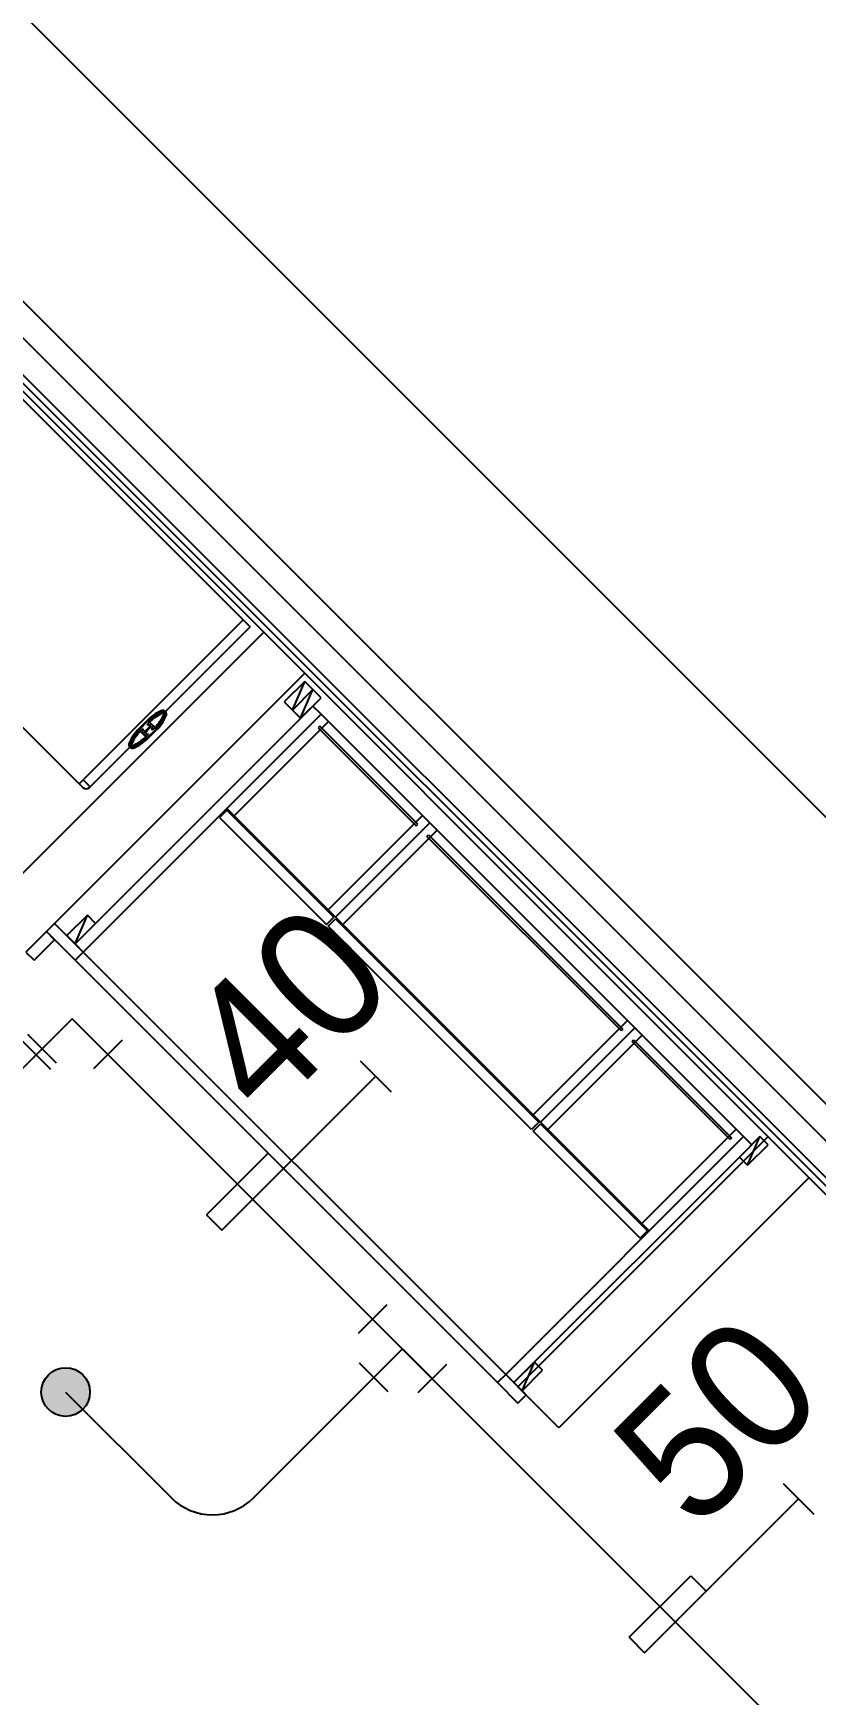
# Model space of a CAD drawing. Header units: millimetres. Extents: x 238075 to 303070, y -258150 to -205841.
# Drawn here: x 282070 to 283419, y -230101 to -227236 of the extents above; entities that cross this region are included whole.
import ezdxf

# ---------------------------------------------------------------- set-up
doc = ezdxf.new("R2010")
doc.units = ezdxf.units.MM
doc.header["$LTSCALE"] = 200
for name, color, linetype in [('-소화(SP가지관)', 3, 'Continuous'), ('-소화(SP헤드하향)', 2, 'Continuous'), ('L4', 4, 'Continuous'), ('SP 후렉시블', 7, 'Continuous'), ('TEX', 3, 'Continuous'), ('아파트', 253, 'Continuous')]:
    doc.layers.add(name, color=color, linetype=linetype)
doc.styles.add('돋움', font='Dotum.ttf')
doc.linetypes.add('BATTING', pattern='A,0.0001,-0.1,[134,ltypeshp.shx,S=0.1,R=0,X=-0.1,Y=0],-0.2,[134,ltypeshp.shx,S=0.1,R=180,X=0.1,Y=0],-0.1', length=0.4001)

# ---------------------------------------------------------------- blocks, each defined once
blk = doc.blocks.new('A$C39172136')
at = {"layer": '-소화(SP헤드하향)'}
blk.add_hatch(color=0, dxfattribs=at).paths.add_polyline_path([(0, -42, -1), (0, 42, -1)])
at = {"layer": '-소화(SP헤드하향)', "color": 0}
blk.add_circle((0, 0), 42, dxfattribs=at)
blk = doc.blocks.new('A$C78BA73EA')
for p, q in [((0.5, 5), (0.5, 0)), ((1, 5), (0.5, 5)), ((1, 5), (1, 3)), ((1, 3), (0.5, 3)), ((1, 0), (0, 0))]:
    blk.add_line(p, q)
blk = doc.blocks.new('A$C1978247E')
at = {"color": 0}
for p, q in [((-45.1, 90), (45.1, 90)), ((0, 0), (0, 90)), ((-93.8, -45.1), (-93.8, 45.1)), ((93.8, -45.1), (93.8, 45.1)), ((93.8, 0), (-93.8, 0))]:
    blk.add_line(p, q, dxfattribs=at)
blk = doc.blocks.new('A$C476E3A35')
at = {"color": 0}
for p, q in [((112.5, 45.1), (112.5, -45.1)), ((112.5, 0), (0, 0)), ((0, 0), (0, -113.2)), ((-45.1, -113.2), (45.1, -113.2))]:
    blk.add_line(p, q, dxfattribs=at)

msp = doc.modelspace()

# ---------------------------------------------------------------- linework, layer by layer
at = {"layer": '-소화(SP가지관)', "color": 2, "ltscale": 0.25}
for p, q in [((281223, -229849.9, 54985.4), (282137.2, -228935.8, 54985.4)), ((282137.2, -228935.8, 54985.4), (283644.8, -230443.4, 54985.4))]:
    msp.add_line(p, q, dxfattribs=at)
at = {"layer": '-소화(SP가지관)', "color": 6}
msp.add_line((282615.9, -229595.7, 54985.4), (282706.5, -229505, 54985.4), dxfattribs=at)
at = {"layer": 'L4'}
for p, q in [((285649.5, -230800.5, 54985.4), (281371.5, -226522.5, 54985.4)), ((285826.2, -231472.2, 54985.4), (281477.5, -227123.5, 54985.4)), ((285532.8, -231242.4), (281445.7, -227155.3)), ((285501, -231274.2), (281477.5, -227250.8)), ((285486.8, -231274.2), (281923, -227710.4)), ((285472.7, -231274.2), (281930.1, -227731.6)), ((282000.8, -227816.5), (282432.1, -228247.8)), ((282149.3, -228530.7), (282432.1, -228247.8)), ((282432.1, -228247.8), (282149.3, -228530.7)), ((282432.1, -228247.8), (282444.1, -228259.8)), ((282467.5, -228269), (281999.4, -228737.1)), ((282297.1, -228406.9), (282444.1, -228259.8)), ((282149.3, -228530.7), (281972.5, -228353.9)), ((282538.2, -228339.8), (282070.1, -228807.9)), ((282538.2, -228353.9), (282502.8, -228389.2)), ((282517, -228403.4), (282538.2, -228353.9)), ((282552.3, -228368), (282538.2, -228353.9)), ((282502.8, -228389.2), (282517, -228403.4)), ((282517, -228403.4), (282552.3, -228368)), ((282552.3, -228368), (282517, -228403.4)), ((282531.1, -228417.5), (282552.3, -228368)), ((282531.1, -228417.5), (282566.5, -228382.2)), ((282566.5, -228382.2), (282552.3, -228368)), ((282552.3, -228396.3), (282142.2, -228806.4)), ((282156.4, -228820.6), (282566.5, -228410.5)), ((282252.7, -228435), (282265.7, -228422)), ((282253.7, -228436.1), (282266.8, -228423)), ((282295.6, -228408.4), (282298.1, -228405.9)), ((282566.5, -228410.5), (282403.8, -228573.1)), ((282416.6, -228585.8), (282579.2, -228423.2)), ((282517, -228403.4), (282531.1, -228417.5)), ((282566.5, -228410.5), (282552.3, -228396.3)), ((282753.9, -228597.8), (282566.5, -228410.5)), ((282254.6, -228439.8), (282264.2, -228449.4)), ((282256.2, -228438.6), (282255.2, -228437.5)), ((282255.2, -228437.5), (282256.2, -228438.6)), ((282258.9, -228435.9), (282256.2, -228438.6)), ((282257.6, -228440), (282260.1, -228442.5)), ((282258.9, -228435.9), (282260.3, -228437.3)), ((282261.9, -228440.7), (282260.1, -228442.5)), ((282263.3, -228442.1), (282261.5, -228443.9)), ((282263.3, -228442.1), (282261.5, -228443.9)), ((282261.5, -228443.9), (282264, -228446.4)), ((282262.4, -228439.5), (282261.6, -228440.3)), ((282262.4, -228439.5), (282261.6, -228440.3)), ((282261.6, -228440.3), (282261.9, -228440.7)), ((282261.6, -228440.3), (282261.9, -228440.7)), ((282262.4, -228439.5), (282262.8, -228439.8)), ((282262.4, -228439.5), (282262.8, -228439.8)), ((282262.8, -228439.8), (282270.5, -228432.1)), ((282263.7, -228442.4), (282263.3, -228442.1)), ((282263.7, -228442.4), (282263.3, -228442.1)), ((282264.5, -228441.6), (282263.7, -228442.4)), ((282264.5, -228441.6), (282263.7, -228442.4)), ((282264.2, -228441.2), (282271.9, -228433.5)), ((282264.5, -228441.6), (282264.2, -228441.2)), ((282264.5, -228441.6), (282264.2, -228441.2)), ((282268.1, -228445.1), (282265.4, -228447.8)), ((282266.5, -228448.8), (282265.4, -228447.8)), ((282266.6, -228428.2), (282269.3, -228425.5)), ((282266.6, -228428.2), (282268, -228429.6)), ((282266.6, -228435.9), (282268, -228437.4)), ((282266.7, -228443.7), (282268.1, -228445.1)), ((282267.9, -228450.2), (282281, -228437.2)), ((282269.3, -228425.5), (282268.2, -228424.5)), ((282268.2, -228424.5), (282269.3, -228425.5)), ((282269, -228451.3), (282282, -228438.2)), ((282270.2, -228431.7), (282271, -228430.8)), ((282270.2, -228431.7), (282271, -228430.9)), ((282270.2, -228431.7), (282270.5, -228432)), ((282270.2, -228431.7), (282270.5, -228432.1)), ((282270.5, -228423.9), (282280.1, -228433.5)), ((282270.7, -228426.9), (282273.2, -228429.4)), ((282271, -228430.8), (282271.4, -228431.2)), ((282271, -228430.9), (282271.4, -228431.2)), ((282271.4, -228431.2), (282273.2, -228429.4)), ((282272.3, -228433.8), (282271.9, -228433.5)), ((282272.3, -228433.8), (282271.9, -228433.5)), ((282272.3, -228433.8), (282273.1, -228433)), ((282272.3, -228433.8), (282273.1, -228433)), ((282272.8, -228432.6), (282274.6, -228430.8)), ((282272.8, -228432.6), (282274.6, -228430.8)), ((282273.1, -228433), (282272.8, -228432.6)), ((282273.1, -228433), (282272.8, -228432.6)), ((282274.4, -228435.9), (282275.8, -228437.4)), ((282274.6, -228430.8), (282277.1, -228433.3)), ((282275.8, -228437.4), (282278.5, -228434.7)), ((282279.5, -228435.8), (282278.5, -228434.7)), ((282564.4, -228431), (282561.5, -228433.8)), ((282561.5, -228433.8), (282730.5, -228602.8)), ((282733.4, -228600), (282564.4, -228431)), ((282166.9, -228537), (282237.6, -228466.4)), ((282236.6, -228467.4), (282239.1, -228464.9)), ((282149.3, -228530.7), (282155.6, -228537)), ((282156.4, -228523.6), (282168.4, -228535.6)), ((282403.8, -228575.9), (282391.1, -228588.7)), ((282391.1, -228588.7), (282575.7, -228773.2)), ((282403.8, -228573.1), (282591.2, -228760.5)), ((282588.4, -228760.5), (282403.8, -228575.9)), ((282578.5, -228747.8), (282741.1, -228585.1)), ((282753.9, -228597.8), (282591.2, -228760.5)), ((282591.2, -228760.5), (282753.9, -228597.8)), ((282604, -228773.2), (282766.6, -228610.6)), ((282730.5, -228602.8), (282733.4, -228600)), ((282748.9, -228621.2), (282751.7, -228618.4)), ((283084.1, -228956.3), (282748.9, -228621.2)), ((282751.7, -228618.4), (283086.9, -228953.5)), ((282753.9, -228597.8), (283107.4, -228951.4)), ((282163.4, -228756.9), (282128.1, -228792.3)), ((282142.2, -228806.4), (282163.4, -228756.9)), ((282177.6, -228771.1), (282163.4, -228756.9)), ((282575.7, -228773.2), (282588.4, -228760.5)), ((282578.5, -228776), (282591.2, -228763.3)), ((282944.8, -229114), (282591.2, -228760.5)), ((282591.2, -228763.3), (282942, -229114)), ((282092.7, -228785.2), (282057.4, -228820.6)), ((282092.7, -228785.2), (282106.9, -228771.1)), ((282106.9, -228799.4), (282092.7, -228785.2)), ((282142.2, -228834.7), (282092.7, -228785.2)), ((282106.9, -228771.1), (282156.4, -228820.6)), ((282128.1, -228792.3), (282142.2, -228806.4)), ((282142.2, -228806.4), (282177.6, -228771.1)), ((282929.2, -229126.8), (282578.5, -228776)), ((282057.4, -228820.6), (282071.5, -228834.7)), ((282071.5, -228834.7), (282106.9, -228799.4)), ((282142.2, -228806.4), (282156.4, -228820.6)), ((282156.4, -228820.6), (282142.2, -228834.7)), ((282156.4, -228820.6), (282884.7, -229548.9)), ((282142.2, -228834.7), (282870.5, -229563)), ((282932.1, -229101.3), (283094.7, -228938.7)), ((282944.8, -229114), (283107.4, -228951.4)), ((283107.4, -228951.4), (282944.8, -229114)), ((282957.5, -229126.8), (283120.1, -228964.1)), ((283086.9, -228953.5), (283084.1, -228956.3)), ((283107.4, -228951.4), (283294.8, -229138.8)), ((283102.5, -228974.7), (283105.3, -228971.9)), ((283271.5, -229143.7), (283102.5, -228974.7)), ((283105.3, -228971.9), (283274.3, -229140.9)), ((282884.7, -229548.9), (283294.8, -229138.8)), ((283337.2, -229138.8), (282905.9, -229570.1)), ((282942, -229114), (282929.2, -229126.8)), ((282932.1, -229129.6), (282944.8, -229116.9)), ((283116.6, -229314.1), (282932.1, -229129.6)), ((283132.2, -229301.4), (282944.8, -229114)), ((282944.8, -229116.9), (283129.3, -229301.4)), ((283119.4, -229288.7), (283282.1, -229126.1)), ((283294.8, -229138.8), (283132.2, -229301.4)), ((283323.1, -229138.8), (283287.7, -229174.1)), ((283294.8, -229138.8), (283308.9, -229152.9)), ((283301.9, -229188.3), (283323.1, -229138.8)), ((283337.2, -229152.9), (283323.1, -229138.8)), ((283308.9, -229152.9), (282898.8, -229563)), ((283274.3, -229140.9), (283271.5, -229143.7)), ((283301.9, -229188.3), (283337.2, -229152.9)), ((283287.7, -229174.1), (283301.9, -229188.3)), ((283407.9, -229209.5), (282976.6, -229640.8)), ((283129.3, -229301.4), (283116.6, -229314.1)), ((282934.2, -229527.7), (282898.8, -229563)), ((282913, -229577.2), (282934.2, -229527.7)), ((282948.3, -229541.8), (282934.2, -229527.7)), ((282884.7, -229548.9), (282870.5, -229563)), ((282870.5, -229563), (282905.9, -229598.4)), ((282898.8, -229563), (282884.7, -229548.9)), ((282920, -229584.3), (282884.7, -229548.9)), ((282898.8, -229563), (282913, -229577.2)), ((282913, -229577.2), (282948.3, -229541.8)), ((282976.6, -229640.8), (282905.9, -229570.1)), ((282905.9, -229598.4), (282920, -229584.3))]:
    msp.add_line(p, q, dxfattribs=at)
at = {"layer": 'L4', "extrusion": (-3e-16, -3e-16, -1)}
for p, q in [((282260.3, -228437.3), (282257.6, -228440)), ((282260.3, -228437.3), (282257.6, -228440)), ((282266.6, -228443.7), (282264, -228446.4)), ((282266.7, -228443.7), (282264, -228446.4)), ((282266.8, -228443.8), (282266.7, -228443.7))]:
    msp.add_line(p, q, dxfattribs=at)
at = {"layer": 'L4', "extrusion": (3e-16, 3e-16, -1)}
for p, q in [((282268, -228429.6), (282270.7, -228426.9)), ((282268.1, -228429.6), (282270.7, -228426.9)), ((282274.4, -228435.9), (282277.1, -228433.3)), ((282274.4, -228435.9), (282277.1, -228433.3)), ((282274.5, -228436.1), (282274.4, -228435.9))]:
    msp.add_line(p, q, dxfattribs=at)
at = {"layer": 'L4'}
for centre, radius, start, end in [((282323.7, -228478.7), 81.1, 114.0954, 135.658), ((282323.7, -228478.7), 79.6, 113.7301, 135.6641), ((282324, -228479), 78, 113.8003, 135.5984), ((282323.9, -228479.1), 76.8, 113.8308, 134.1021), ((282224.9, -228380), 78, 314.4016, 336.1997), ((282225, -228380), 76.8, 315.8979, 336.1692), ((282224.9, -228380.1), 76.8, 315.8979, 336.1692), ((282225.3, -228380.2), 79.6, 314.3359, 336.2699), ((282225.3, -228380.2), 81.1, 314.342, 335.9046), ((282293.5, -228410.5), 6.5, 44.9062, 116.3201), ((282293.5, -228410.5), 5, 44.8723, 111.172), ((282293.5, -228410.5), 3, 339.7251, 110.2749), ((282293.5, -228410.5), 1.8, 340.7463, 109.2537), ((282293.5, -228410.5), 5, 338.828, 45.1277), ((282293.5, -228410.5), 6.5, 333.6799, 45.0938), ((282309.4, -228493), 81.1, 134.3625, 155.9237), ((282309.4, -228493), 79.6, 134.3564, 156.2891), ((282309.8, -228493.2), 78, 134.4226, 156.2193), ((282309.8, -228493.2), 76.8, 135.9208, 156.1905), ((282210.7, -228394.3), 76.8, 293.8522, 314.125), ((282210.7, -228394.3), 76.8, 293.8522, 314.125), ((282210.7, -228394.3), 78, 293.8199, 315.6195), ((282210.9, -228394.6), 79.6, 293.7492, 315.6846), ((282210.9, -228394.6), 81.1, 294.1145, 315.6784), ((282241.2, -228462.8), 6.5, 153.6799, 225.0938), ((282241.2, -228462.8), 5, 158.828, 225.1277), ((282241.2, -228462.8), 6.5, 224.9062, 296.3201), ((282241.2, -228462.8), 5, 224.8723, 291.172), ((282241.2, -228462.8), 3, 159.7251, 290.2749), ((282241.2, -228462.8), 1.8, 160.7463, 289.2537), ((282161.3, -228531.4), 8, 225, 315)]:
    msp.add_arc(centre, radius, start, end, dxfattribs=at)
at = {"layer": 'SP 후렉시블', "linetype": 'BATTING', "ltscale": 5, "elevation": 54985.4}
msp.add_lwpolyline([(282125.9, -229579.4), (282308.3, -229761.8, 0.414214), (282449.8, -229761.8), (282615.9, -229595.7), (282637.1, -229574.5)], format="xyb", dxfattribs=at)
at = {"layer": '아파트'}
msp.add_circle((263075.4, -230841.1, 54985.4), 25000, dxfattribs=at)

# ---------------------------------------------------------------- block references
at = {"layer": '-소화(SP가지관)', "color": 2, "ltscale": 0.25}
for name, p, xscale, yscale, zscale, rotation in [('A$C476E3A35', (282137.2, -228935.8, 54985.4), 0.7731199999823014, 0.7731199999823014, 0.7731199999823014, 315.0000000007042), ('A$C1978247E', (282034.4, -229038.6, 54985.4), -0.773119999980927, 0.773119999980927, 0.773119999980927, 45), ('A$C1978247E', (282706.5, -229505, 54985.4), 0.773119999980927, 0.773119999980927, 0.773119999980927, 135)]:
    msp.add_blockref(name, p, dxfattribs=dict(at, xscale=xscale, yscale=yscale, zscale=zscale, rotation=rotation))
at = {"layer": '-소화(SP헤드하향)', "ltscale": 0.2, "rotation": 315}
msp.add_blockref('A$C39172136', (282125.9, -229579.4, 54985.4), dxfattribs=at)
at = {"xscale": 75, "yscale": 75, "zscale": 75, "rotation": 135}
for p in [(282687.1, -229061.4, 54985.4), (283415.9, -229790.2, 54985.4)]:
    msp.add_blockref('A$C78BA73EA', p, dxfattribs=at)

# ---------------------------------------------------------------- texts
at = {"layer": 'TEX', "style": '돋움'}
for s, p in [('40', (282471, -229112.7, 54985.4)), ('50', (283212.6, -229822.5, 54985.4))]:
    msp.add_text(s, height=225, rotation=45, dxfattribs=at).set_placement(p)

doc.saveas('drawing.dxf')
